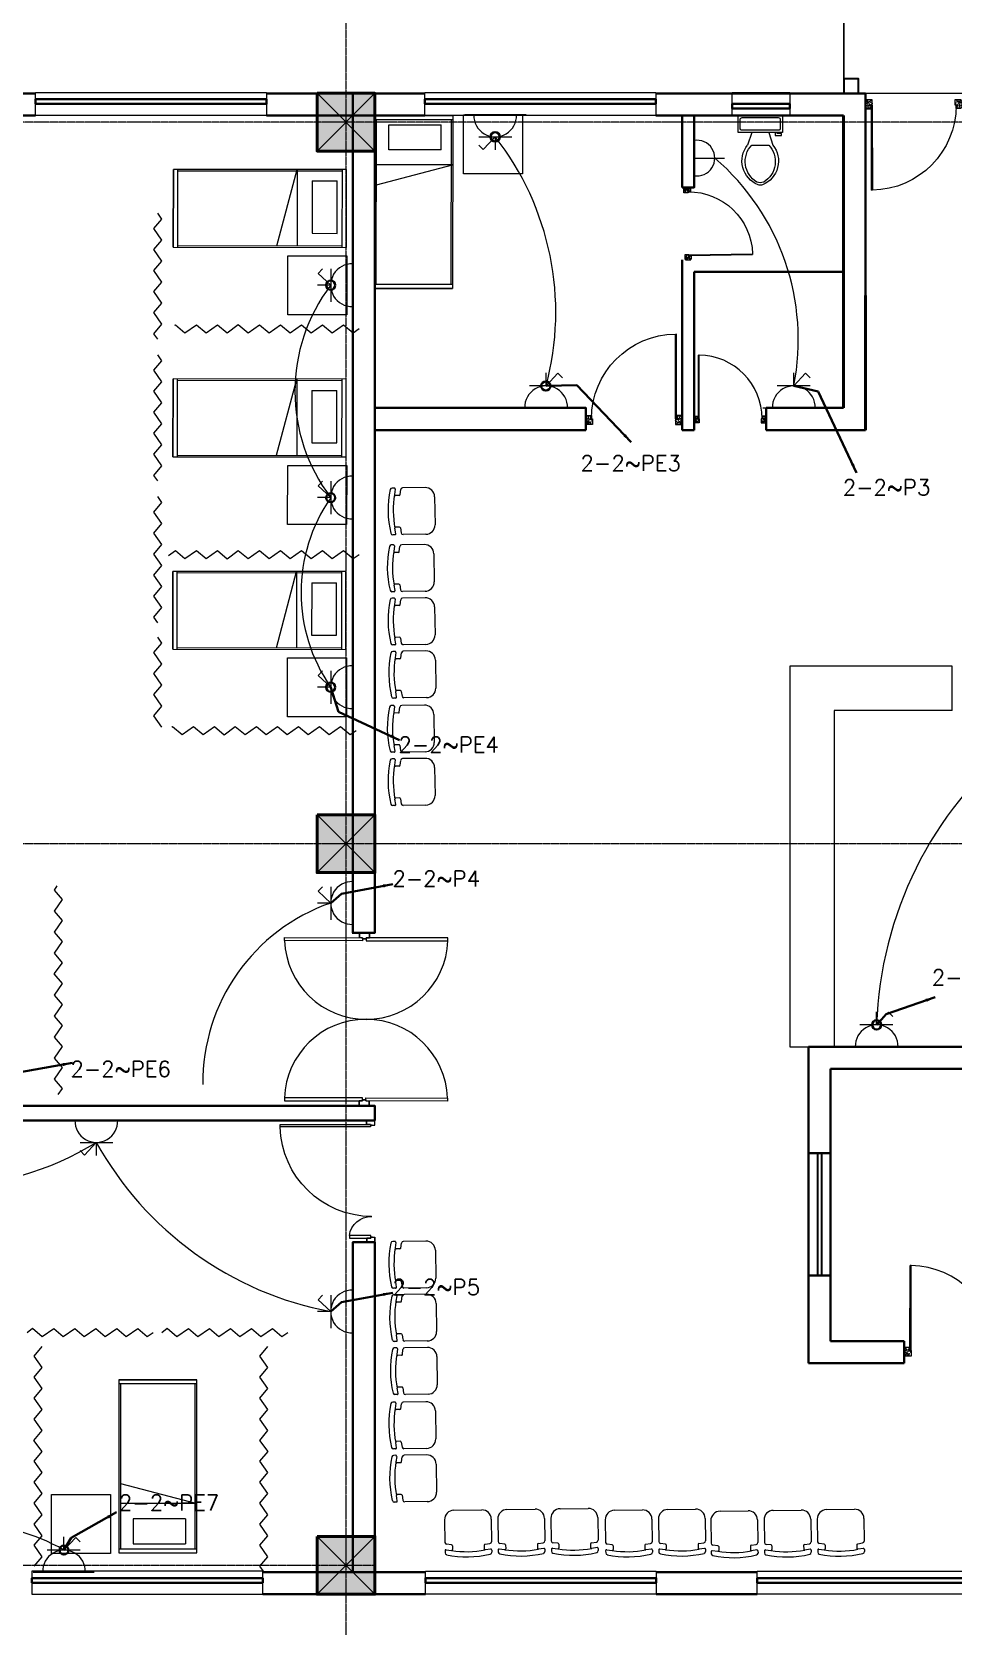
# Model space of a CAD drawing. Header units: millimetres. Extents: x 2402294 to 3337895, y 3394997 to 3969149.
# Drawn here: x 2567905 to 2577479, y 3828015 to 3844585 of the extents above; entities that cross this region are included whole.
import ezdxf

# ---------------------------------------------------------------- set-up
doc = ezdxf.new("R2010")
doc.units = ezdxf.units.MM
doc.header["$MEASUREMENT"] = 0
doc.linetypes.add('CENTER', pattern=[2, 1.25, -0.25, 0.25, -0.25])
doc.linetypes.add('DASHED', pattern=[0.75, 0.5, -0.25])
for name, color, linetype, lineweight in [('5 A power', 220, 'Continuous', 9), ('centreline', 52, 'CENTER', 5), ('Column-0.5', 14, 'Continuous', 50), ('Dimension- 0.15', 114, 'Continuous', 15), ('Dimension-137.5', 86, 'Continuous', 13), ('door', 41, 'Continuous', 5), ('Door Opening-0.09', 253, 'Continuous', 9), ('Frame-0.3', 24, 'Continuous', 30), ('Furniture Hospital-0.09', 44, 'Continuous', 9), ('Hatch', 9, 'Continuous', 9), ('hidden lines', 205, 'DASHED', 5), ('Metal  workt-0.2', 13, 'Continuous', 20), ('Power Sockets City supply', 141, 'Continuous', 13), ('Sill Level', 140, 'Continuous', 20), ('stairs', 6, 'Continuous', 25), ('WALL 0.2', 7, 'Continuous', 20), ('wall 0.4', 7, 'Continuous', 40), ('Wall-0.5', 7, 'Continuous', 50), ('WINDOW', 152, 'Continuous', 30), ('Windows Plan', 152, 'Continuous', 35)]:
    doc.layers.add(name, color=color, linetype=linetype, lineweight=lineweight)
doc.layers.add('power socket Generator', color=210, linetype='CENTER')
doc.layers.add('Wires', color=1, linetype='Continuous')
doc.styles.add('romans', font='romans.shx')
doc.styles.get("Standard").update_dxf_attribs({"font": 'arial.ttf'})
doc.linetypes.add('ZIGZAG', pattern='A,0.0001,-0.2,[131,ltypeshp.shx,S=0.2,R=0,X=-0.2,Y=0],-0.4,[131,ltypeshp.shx,S=0.2,R=180,X=0.2,Y=0],-0.2', length=0.8001)
doc.dimstyles.get("Standard").update_dxf_attribs({"dimtxt": 500, "dimasz": 100, "dimexe": 100, "dimexo": 200, "dimgap": 0.09, "dimtad": 0, "dimtoh": 1, "dimdec": 0, "dimzin": 0, "dimdsep": 46, "dimtxsty": 'Standard', "dimblk": 'DOT', "dimcen": 0, "dimclrd": 256, "dimclre": 256, "dimclrt": 256, "dimadec": 0, "dimazin": 0, "dimtfac": 1, "dimtdec": 0, "dimtofl": 0, "dimtmove": 0, "dimatfit": 3, "dimfxl": 1, "dimtolj": 1, "dimtzin": 0, "dimlwd": -1, "dimlwe": -1, "dimarcsym": 1})

# ---------------------------------------------------------------- blocks, each defined once
blk = doc.blocks.new('2ft column')
at = {"layer": 'Hatch', "ltscale": 5}
h = blk.add_hatch(color=256, dxfattribs=at)
h.dxf.hatch_style = 1
h.paths.add_polyline_path([(2207385, 4176559), (2207985, 4176559), (2207985, 4175959), (2207385, 4175959)])
at = {"layer": 'Column-0.5', "ltscale": 5}
blk.add_lwpolyline([(2207385, 4176559), (2207985, 4176559), (2207985, 4175959), (2207385, 4175959)], close=True, dxfattribs=at)
at = {"layer": 'Defpoints', "ltscale": 5}
for points in [[(2207985, 4176559), (2207385, 4175959)], [(2207985, 4175959), (2207385, 4176559)]]:
    blk.add_lwpolyline(points, dxfattribs=at)
blk = doc.blocks.new('sems')
at = {"layer": 'Dimension- 0.15', "ltscale": 5}
h = blk.add_hatch(dxfattribs=at)
h.set_pattern_fill('ANSI31', color=256, scale=25.555556)
h.set_pattern_definition([(45, (55035.0093, 4945698.8337), (-2.258813329, 2.258813329), [])])
h.paths.add_polyline_path([(2173550, 4150430), (2173550, 4150489), (2173491, 4150489, 0.414214)])
h.paths.add_polyline_path([(2173550, 4150430, 0.414214), (2173609, 4150489), (2173550, 4150489)])
h.paths.add_polyline_path([(2173550, 4150489), (2173609, 4150489, 0.414214), (2173550, 4150548)])
h.paths.add_polyline_path([(2173491, 4150489), (2173550, 4150489), (2173550, 4150548, 0.414214)])
for p, q in [((2174664, 4150546), (2174664, 4150431)), ((2174894, 4150489), (2174664, 4150546)), ((2174664, 4150431), (2174894, 4150489))]:
    blk.add_line(p, q, dxfattribs=at)
blk.add_lwpolyline([(2174664, 4150489), (2173550, 4150489)], dxfattribs=at)
blk.add_circle((2173550, 4150489), 59.1, dxfattribs=at)
blk.add_solid([(2174664, 4150546), (2174894, 4150489), (2174664, 4150431)], dxfattribs=at)
at = {"layer": 'Dimension-137.5', "ltscale": 5}
blk.add_line((2174664, 4150489), (2174894, 4150489), dxfattribs=at)
at = {"layer": 'Frame-0.3'}
for points in [[(2174450, 4151281), (2174450, 4151131), (2174600, 4151131), (2174600, 4151281)], [(2177075, 4151281), (2177075, 4151131), (2177225, 4151131), (2177225, 4151281)], [(2179700, 4151281), (2179700, 4151131), (2179850, 4151131), (2179850, 4151281)], [(2174450, 4148681), (2174450, 4148531), (2174600, 4148531), (2174600, 4148681)], [(2177075, 4148531), (2177075, 4148681), (2177225, 4148681), (2177225, 4148531)], [(2179700, 4148531), (2179700, 4148681), (2179850, 4148681), (2179850, 4148531)]]:
    blk.add_lwpolyline(points, close=True, dxfattribs=at)
at = {"layer": 'Metal  workt-0.2', "ltscale": 5}
for p, q in [((2174600, 4151281), (2179700, 4151281)), ((2175775, 4151131), (2175775, 4149956)), ((2176050, 4151131), (2176050, 4149956)), ((2176325, 4151131), (2176325, 4149956)), ((2176600, 4151131), (2176600, 4149956)), ((2176875, 4151131), (2176875, 4149956)), ((2177150, 4151131), (2177150, 4149956)), ((2177425, 4151131), (2177425, 4149956)), ((2177700, 4151131), (2177700, 4149956)), ((2177975, 4151131), (2177975, 4149956)), ((2178250, 4151131), (2178250, 4149956)), ((2178525, 4151131), (2178525, 4149956)), ((2179700, 4148681), (2179700, 4151131)), ((2175775, 4149856), (2175775, 4148681)), ((2176050, 4149856), (2176050, 4148681)), ((2176325, 4149856), (2176325, 4148681)), ((2176600, 4149856), (2176600, 4148681)), ((2176875, 4149856), (2176875, 4148681)), ((2177150, 4149856), (2177150, 4148681)), ((2177425, 4149856), (2177425, 4148681)), ((2177700, 4149856), (2177700, 4148681)), ((2177975, 4149856), (2177975, 4148681)), ((2178250, 4149856), (2178250, 4148681)), ((2178525, 4149856), (2178525, 4148681)), ((2175775, 4148531), (2174600, 4148531))]:
    blk.add_line(p, q, dxfattribs=at)
at = {"layer": 'Metal  workt-0.2'}
for points in [[(2177075, 4148531), (2179850, 4148531), (2179850, 4151131), (2174450, 4151131), (2174450, 4148531), (2174600, 4148531)], [(2179700, 4151131), (2174600, 4151131)], [(2174450, 4149851), (2173550, 4149847)], [(2179700, 4148681), (2175775, 4148681), (2175775, 4148531), (2176745, 4148531)]]:
    blk.add_lwpolyline(points, dxfattribs=at)
for points in [[(2175775, 4149956), (2175775, 4149856), (2178525, 4149856), (2178525, 4149956)], [(2175825, 4149906), (2175825, 4149906), (2178475, 4149906), (2178475, 4149906)]]:
    blk.add_lwpolyline(points, close=True, dxfattribs=at)
at = {"layer": 'stairs', "ltscale": 5}
for p, q in [((2174450, 4151281), (2174450, 4148531)), ((2173850, 4151131), (2173850, 4149848)), ((2174150, 4151131), (2174150, 4149849))]:
    blk.add_line(p, q, dxfattribs=at)
for points in [[(2173550, 4149847), (2173550, 4151131)], [(2174450, 4151131), (2173550, 4151131)]]:
    blk.add_lwpolyline(points, dxfattribs=at)
blk = doc.blocks.new('d1')
at = {"layer": 'door'}
for p, q in [((2442.75, 10745.72), (2408.32, 10745.72)), ((2442.75, 10746.15), (2408.33, 10746.15)), ((2408.33, 10746.15), (2408.33, 10745.72))]:
    blk.add_line(p, q, dxfattribs=at)
at = {"layer": 'door', "ltscale": 80}
for points in [[(2445, 10779.7), (2445, 10781.99), (2444.56, 10781.99), (2444.56, 10782.43), (2441.8, 10782.43), (2441.8, 10781.99), (2441.36, 10781.99), (2441.36, 10780.14), (2442.75, 10780.14), (2442.75, 10779.7)], [(2445, 10746.15), (2445, 10743.87), (2444.56, 10743.87), (2444.56, 10743.43), (2441.8, 10743.43), (2441.8, 10743.87), (2441.36, 10743.87), (2441.36, 10745.72), (2442.75, 10745.72), (2442.75, 10746.15)]]:
    blk.add_lwpolyline(points, close=True, dxfattribs=at)
at = {"layer": 'Door Opening-0.09', "ltscale": 80}
blk.add_arc((2442.75, 10745.72), 34.42, 90, 179.27403, dxfattribs=at)
at = {"layer": 'hidden lines'}
for centre, radius, start, end in [((2441.64, 10791.37), 9.82, 268.39858, 287.31577), ((2441.38, 10784.76), 4.22, 269.78991, 318.96751), ((2444.33, 10781.34), 2.81, 166.46517, 205.18019), ((2445.01, 10781.68), 2.48, 162.46714, 233.24176), ((2441.57, 10782.05), 3, 308.46813, 358.9527), ((2445.46, 10782.07), 1.81, 168.64751, 255.23191), ((2441.64, 10734.49), 9.82, 72.68423, 91.60142), ((2441.38, 10741.1), 4.22, 41.03249, 90.21009), ((2444.33, 10744.52), 2.81, 154.81981, 193.53483), ((2445.01, 10744.18), 2.48, 126.75824, 197.53286), ((2441.57, 10743.81), 3, 1.0473, 51.53187), ((2445.46, 10743.79), 1.81, 104.76809, 191.35249)]:
    blk.add_arc(centre, radius, start, end, dxfattribs=at)
blk = doc.blocks.new('Toilet - top')
at = {"layer": 'Furniture Hospital-0.09'}
for p, q in [((9.5, -6), (9.5, -2)), ((-10, -8.5), (-8, -8.5)), ((-10, -9.5), (-10, -8.5)), ((-7, -9.5), (-10, -9.5)), ((-8, -8.5), (-8, -8)), ((-7, -8), (-7, -9.5)), ((-4, -8), (-6, -14)), ((4, -14), (-4, -14)), ((4, -8), (6, -14))]:
    blk.add_line(p, q, dxfattribs=at)
blk.add_lwpolyline([(10.5, -8), (10.5, 0), (-10.5, 0), (-10.5, -8)], close=True, dxfattribs=at)
for points in [[(-9.5, -2), (-9.5, -6)], [(8.5, -1), (-8.5, -1)], [(-8.5, -7), (8.5, -7)]]:
    blk.add_lwpolyline(points, dxfattribs=at)
for centre, radius, start, end in [((-8.62, -1.88), 0.884, 81.8699, 188.1301), ((-8.62, -6.12), 0.884, 171.8699, 278.1301), ((8.62, -1.88), 0.884, 351.8699, 98.1301), ((8.62, -6.12), 0.884, 261.8699, 8.1301), ((3.52, -21.58), 12.17, 141.46911, 247.97143), ((4.2, -21.82), 11.33, 136.36773, 238.94682), ((-3.52, -21.58), 12.17, 292.02843, 38.53071), ((-4.2, -21.82), 11.33, 301.05301, 43.63209), ((0, -27.88), 4, 245.73182, 294.26817), ((0, -29), 4, 254.86053, 285.13947)]:
    blk.add_arc(centre, radius, start, end, dxfattribs=at)
blk = doc.blocks.new('BED')
at = {"layer": 'Furniture Hospital-0.09'}
for p, q in [((-2.12, 0.475), (-2.12, -0.475)), ((-2.12, -0.475), (-2.12, 0.475)), ((-0.008, 0.475), (-2.12, 0.475)), ((-2.07, 0.475), (-2.07, -0.475)), ((-0.058, 0.455), (-2.07, 0.455)), ((-0.855, -0.455), (-0.61, 0.475)), ((-0.61, 0.475), (-0.61, -0.455)), ((-0.058, -0.475), (-0.058, 0.475)), ((-0.008, -0.475), (-0.008, 0.475)), ((-0.425, 0.336), (-0.426, -0.303)), ((-0.425, 0.336), (-0.121, 0.336)), ((-0.121, -0.303), (-0.121, 0.336)), ((-0.426, -0.303), (-0.121, -0.303)), ((-2.12, -0.475), (-0.008, -0.475)), ((-2.07, -0.455), (-0.058, -0.455))]:
    blk.add_line(p, q, dxfattribs=at)
blk = doc.blocks.new("door 5'")
at = {"layer": 'door', "ltscale": 1000}
for points in [[(2177525, 4317078), (2177525, 4317062), (2177516, 4317062), (2177516, 4317020), (2177473, 4317020), (2177474, 4317105)], [(2177525, 4317062), (2177525, 4317105), (2177474, 4317105), (2177473, 4317020)], [(2177474, 4317105), (2177516, 4317105)], [(2178689, 4317076), (2178689, 4317060), (2178697, 4317060), (2178697, 4317018), (2178740, 4317018), (2178740, 4317104)], [(2178689, 4317060), (2178689, 4317104), (2178740, 4317104), (2178740, 4317018)], [(2177473, 4317020), (2177516, 4317020)], [(2178697, 4316120), (2178697, 4317060), (2178671, 4317060), (2178671, 4316120), (2178697, 4316120)], [(2178740, 4317018), (2178697, 4317018)]]:
    blk.add_lwpolyline(points, dxfattribs=at)
blk.add_lwpolyline([(2177516, 4316839), (2177516, 4317062), (2177543, 4317062), (2177543, 4316839)], close=True, dxfattribs=at)
at = {"layer": 'Door Opening-0.09', "ltscale": 1000}
for centre, radius, start, end in [((2177516, 4317062), 224, 276.6944, 2.344), ((2178697, 4317076), 957, 180.3416, 268.4244)]:
    blk.add_arc(centre, radius, start, end, dxfattribs=at)
at = {"layer": 'WINDOW', "ltscale": 5}
blk.add_line((2177474, 4317104), (2177474, 4317104), dxfattribs=at)
blk = doc.blocks.new('MAIN DOOR')
at = {"layer": 'door', "ltscale": 1000}
for points in [[(2313.47, 188.53), (2347.4, 188.53), (2347.4, 187.28), (2313.47, 187.28)], [(2381.32, 188.53), (2348.88, 188.53), (2348.88, 187.28), (2381.32, 187.28)]]:
    blk.add_lwpolyline(points, close=True, dxfattribs=at)
for points in [[(2346.08, 190.6), (2346.08, 188.53)], [(2348.88, 188.12), (2347.4, 188.12), (2347.4, 188.53), (2346.08, 188.53), (2346.08, 190.6), (2350.2, 190.6)], [(2347.4, 188.12), (2348.88, 188.12), (2348.88, 188.53), (2350.2, 188.53), (2350.2, 190.6), (2346.08, 190.6)], [(2350.2, 190.6), (2350.2, 188.53)], [(2313.41, 120.66), (2347.33, 120.66), (2347.33, 121.91), (2313.41, 121.91), (2313.41, 120.66)], [(2348.82, 121.07), (2347.33, 121.07), (2347.33, 120.66), (2346.01, 120.66), (2346.01, 118.6), (2350.14, 118.6)], [(2347.33, 121.07), (2348.82, 121.07), (2348.82, 120.66), (2350.14, 120.66), (2350.14, 118.6), (2346.01, 118.6)], [(2346.01, 118.6), (2346.01, 120.66)], [(2381.26, 120.66), (2348.82, 120.66), (2348.82, 121.91), (2381.26, 121.91), (2381.26, 120.66)], [(2350.14, 118.6), (2350.14, 120.66)]]:
    blk.add_lwpolyline(points, dxfattribs=at)
at = {"layer": 'Door Opening-0.09', "ltscale": 1000}
for centre, radius, start, end in [((2347.4, 188.53), 33.94, 182.11678, 357.88255), ((2347.33, 120.66), 33.95, 2.11669, 177.88264)]:
    blk.add_arc(centre, radius, start, end, dxfattribs=at)
at = {"layer": 'WINDOW', "ltscale": 5}
blk.add_line((2350.14, 190.6), (2350.14, 190.6), dxfattribs=at)
blk = doc.blocks.new('BCHAIR')
at = {"layer": 'Furniture Hospital-0.09'}
for p, q in [((-0.15, 0), (0.15, 0)), ((-0.25, -0.1), (-0.25, -0.342)), ((0.25, -0.1), (0.25, -0.342)), ((-0.25, -0.431), (-0.25, -0.454)), ((-0.239, -0.421), (-0.181, -0.429)), ((-0.179, -0.369), (-0.232, -0.362)), ((-0.17, -0.379), (-0.17, -0.419)), ((0.17, -0.379), (0.17, -0.419)), ((0.179, -0.369), (0.232, -0.362)), ((0.239, -0.421), (0.181, -0.429)), ((0.25, -0.431), (0.25, -0.454))]:
    blk.add_line(p, q, dxfattribs=at)
for centre, radius, start, end in [((-0.15, -0.1), 0.1, 90, 180), ((0.15, -0.1), 0.1, 360, 90), ((-0.23, -0.342), 0.02, 180, 262.875), ((-0.24, -0.431), 0.01, 82.875, 180), ((-0.23, -0.454), 0.02, 180, 257.4986), ((0, 0.583), 1.083, 257.4986, 282.5014), ((-0.18, -0.419), 0.01, 262.875, 0), ((0, 0.594), 1.039, 259.9886, 280.0345), ((-0.18, -0.379), 0.01, 0, 82.875), ((0.18, -0.379), 0.01, 97.125, 180), ((0.18, -0.419), 0.01, 180, 277.125), ((0.23, -0.342), 0.02, 277.125, 360), ((0.23, -0.454), 0.02, 282.5014, 0), ((0.24, -0.431), 0.01, 0, 97.125)]:
    blk.add_arc(centre, radius, start, end, dxfattribs=at)
blk = doc.blocks.new('w1')
at = {"layer": 'Sill Level'}
blk.add_lwpolyline([(2460641, 3827503), (2460641, 3825103), (2460401, 3825103), (2460401, 3827503)], close=True, dxfattribs=at)
at = {"layer": 'Windows Plan'}
blk.add_lwpolyline([(2460521, 3825103), (2460521, 3827503), (2460473, 3827503), (2460473, 3825103)], close=True, dxfattribs=at)
blk = doc.blocks.new('v2')
at = {"layer": 'Sill Level'}
blk.add_lwpolyline([(2448277, 3818910), (2448877, 3818910), (2448877, 3818670), (2448277, 3818670)], close=True, dxfattribs=at)
at = {"layer": 'Windows Plan'}
blk.add_lwpolyline([(2448877, 3818790), (2448277, 3818790), (2448277, 3818743), (2448877, 3818743)], close=True, dxfattribs=at)
blk = doc.blocks.new('15A N soc')
at = {"layer": 'Power Sockets City supply', "color": 244, "lineweight": 13, "true_color": 0x991b1e}
for p, q in [((52222.5612, 99516.2064), (52222.5611, 99516.2603)), ((52222.5612, 99516.2064), (52222.6099, 99516.2585)), ((52222.6099, 99516.2585), (52222.6282, 99516.2401)), ((52222.6282, 99516.2064), (52222.4926, 99516.2064)), ((52222.4338, 99516.1156), (52222.6863, 99516.1156))]:
    blk.add_line(p, q, dxfattribs=at)
blk.add_arc((52222.5612, 99516.1182), 0.0881, 358.32, 181.68, dxfattribs=at)
blk = doc.blocks.new('5A soc')
at = {"layer": '5 A power', "lineweight": 18}
for p, q in [((895571.9, -137969.1), (895571.9, -137872.1)), ((895476.6, -137969.1), (895667.1, -137969.1))]:
    blk.add_line(p, q, dxfattribs=at)
blk.add_arc((895571.9, -137960.1), 57.1, 350.9122, 189.0878, dxfattribs=at)
blk = doc.blocks.new('_Dot')
at = {"color": 0, "linetype": 'ByBlock', "lineweight": -2}
blk.add_line((-0.5, 0), (-1, 0), dxfattribs=at)
at = {"color": 0, "linetype": 'ByBlock', "lineweight": -3, "const_width": 0.5}
blk.add_lwpolyline([(-0.25, 0, 1), (0.25, 0, 1)], format="xyb", close=True, dxfattribs=at)

msp = doc.modelspace()

# ---------------------------------------------------------------- linework, layer by layer
at = {"layer": 'centreline', "ltscale": 5}
for p, q in [((2571168.8, 3851404.3), (2571168.8, 3820058.5)), ((2571168.8, 3851404.3), (2571168.8, 3820058.5)), ((2604746, 3843646.2), (2560402.6, 3843646.2)), ((2604746, 3843646.2), (2560402.6, 3843646.2)), ((2604746, 3836146.2), (2560402.6, 3836146.2)), ((2604746, 3836146.2), (2560402.6, 3836146.2)), ((2570278.9, 3828646.2), (2559802.6, 3828646.2)), ((2571468.8, 3828646.2), (2570278.9, 3828646.2)), ((2571468.8, 3828646.2), (2570278.9, 3828646.2)), ((2571468.8, 3828646.2), (2570278.9, 3828646.2)), ((2571468.8, 3828646.2), (2570278.9, 3828646.2))]:
    msp.add_line(p, q, dxfattribs=at)
at = {"layer": 'Furniture Hospital-0.09'}
for p, q in [((2577468.8, 3837991.2), (2575782.6, 3837991.2)), ((2575782.6, 3837991.2), (2575782.6, 3834035.7)), ((2577468.8, 3837531.2), (2577468.8, 3837991.2)), ((2577468.8, 3837531.2), (2576242.6, 3837531.2)), ((2576242.6, 3837531.2), (2576242.6, 3834035.7)), ((2575782.6, 3834035.7), (2578368.8, 3834035.7))]:
    msp.add_line(p, q, dxfattribs=at)
for points in [[(2572388.6, 3843721.6), (2573002, 3843721.6), (2573002, 3843108.3), (2572388.6, 3843108.3)], [(2570565.4, 3841643.2), (2570566.1, 3842256.6), (2571179.5, 3842255.8), (2571178.7, 3841642.5)], [(2570562.6, 3839465.2), (2570563.4, 3840078.6), (2571176.7, 3840077.8), (2571176, 3839464.5)], [(2570560.1, 3837465.2), (2570560.9, 3838078.6), (2571174.2, 3838077.8), (2571173.4, 3837464.5)], [(2568107.7, 3829381.4), (2568721, 3829381.4), (2568721, 3828768.1), (2568107.7, 3828768.1)]]:
    msp.add_lwpolyline(points, close=True, dxfattribs=at)
at = {"layer": 'WALL 0.2', "ltscale": 5}
for points in [[(2575974.2, 3832930.3), (2575974.2, 3831657.9)], [(2576204.2, 3831657.9), (2576204.2, 3832930.3)]]:
    msp.add_lwpolyline(points, dxfattribs=at)
at = {"layer": 'wall 0.4', "ltscale": 5}
for p, q in [((2566893.8, 3843946.2), (2567943.8, 3843946.2)), ((2570343.8, 3843946.2), (2571987.6, 3843946.2)), ((2574387.6, 3843946.2), (2576568.8, 3843946.2)), ((2576568.8, 3841126.2), (2576568.8, 3843946.2)), ((2566893.8, 3843716.2), (2567943.8, 3843716.2)), ((2570343.8, 3843716.2), (2571987.6, 3843716.2)), ((2574387.6, 3843716.2), (2576338.8, 3843716.2)), ((2574662.2, 3843716.2), (2574662.2, 3842966.2)), ((2574787.2, 3843716.2), (2574787.2, 3842966.2)), ((2574787.2, 3842966.2), (2574662.2, 3842966.2)), ((2576338.8, 3842091.2), (2574787.2, 3842091.2)), ((2574787.2, 3842091.2), (2574787.2, 3840446.2)), ((2575537.1, 3840676.2), (2576338.8, 3840676.2)), ((2575537.1, 3840676.2), (2575537.1, 3840446.2)), ((2573662.2, 3840446.2), (2571468.8, 3840446.2)), ((2574787.2, 3840446.2), (2574662.2, 3840446.2)), ((2576568.8, 3840446.2), (2575537.1, 3840446.2)), ((2575974.2, 3834035.7), (2578738.8, 3834035.7)), ((2575974.2, 3830746.2), (2575974.2, 3834035.7)), ((2576204.2, 3833805.7), (2578738.8, 3833805.7)), ((2576204.2, 3830976.2), (2576204.2, 3833805.7)), ((2576971.5, 3830976.2), (2576204.2, 3830976.2)), ((2576971.5, 3830976.2), (2576971.5, 3830746.2)), ((2576971.5, 3830746.2), (2575974.2, 3830746.2)), ((2570304.7, 3828576.2), (2571993.8, 3828576.2)), ((2574393.8, 3828576.2), (2575443.8, 3828576.2)), ((2570304.7, 3828346.2), (2571993.8, 3828346.2)), ((2574393.8, 3828346.2), (2575443.8, 3828346.2))]:
    msp.add_line(p, q, dxfattribs=at)
for points in [[(2571468.8, 3843646.2), (2571468.8, 3835221.7), (2571238.8, 3835221.7), (2571238.8, 3843946.2)], [(2574662.2, 3840446.2), (2574662.2, 3842216.2)], [(2573662.2, 3840445.9), (2573662.2, 3840676.2), (2571468.8, 3840676.2)], [(2563585.5, 3833421.7), (2571468.8, 3833421.7), (2571468.8, 3833271.7)], [(2563585.5, 3833271.7), (2571468.8, 3833271.7)], [(2576204.2, 3832930.3), (2575974.2, 3832930.3)], [(2571238.8, 3828576.2), (2571238.8, 3832005.2), (2571471.8, 3832005.2)], [(2571468.8, 3832005.2), (2571468.8, 3828576.2)], [(2576204.2, 3831657.9), (2575974.2, 3831657.9)]]:
    msp.add_lwpolyline(points, dxfattribs=at)
at = {"layer": 'wall 0.4', "color": 3, "ltscale": 5}
for centre in [(2572719, 3843493.7), (2571009.9, 3841952.1), (2573246.4, 3840905.1), (2571009.9, 3839743.4), (2571009.9, 3837774.1), (2576684, 3834264.7), (2568238, 3828805.1)]:
    msp.add_circle(centre, 47.6, dxfattribs=at)
at = {"layer": 'Wall-0.5', "ltscale": 5}
for p, q in [((2576338.8, 3843716.2), (2576338.8, 3840676.2)), ((2576568.8, 3841846.2), (2576568.8, 3840446.2))]:
    msp.add_line(p, q, dxfattribs=at)
at = {"layer": 'WINDOW', "linetype": 'ZIGZAG', "lineweight": 20, "ltscale": 0.5}
for points in [[(2569213, 3841390), (2569170.6, 3841445.9), (2569255.6, 3841546.9), (2569172.7, 3841666.7), (2569255.6, 3841765.2), (2569172.7, 3841885), (2569255.6, 3841983.6), (2569172.7, 3842103.4), (2569255.6, 3842202), (2569172.7, 3842321.8), (2569255.6, 3842420.4), (2569172.7, 3842540.2), (2569255.6, 3842638.8), (2569213, 3842700.3)], [(2569388.8, 3841535.7), (2569397.2, 3841541.5), (2569495.8, 3841458.5), (2569615.6, 3841541.5), (2569714.2, 3841458.5), (2569834, 3841541.5), (2569935.1, 3841456.4), (2570049.9, 3841543.5), (2570150.9, 3841458.5), (2570270.7, 3841541.5), (2570369.3, 3841458.5), (2570489.1, 3841541.5), (2570587.7, 3841458.5), (2570707.5, 3841541.5), (2570806.1, 3841458.5), (2570925.9, 3841541.5), (2571024.5, 3841458.5), (2571144.3, 3841541.5), (2571242.9, 3841458.5), (2571304.4, 3841501.1)], [(2569213, 3839917.5), (2569170.6, 3839973.4), (2569255.6, 3840074.4), (2569172.7, 3840194.2), (2569255.6, 3840292.7), (2569172.7, 3840412.5), (2569255.6, 3840511.1), (2569172.7, 3840630.9), (2569255.6, 3840729.5), (2569172.7, 3840849.3), (2569255.6, 3840947.9), (2569172.7, 3841067.7), (2569255.6, 3841166.3), (2569213, 3841227.8)], [(2569213, 3838444), (2569170.6, 3838499.9), (2569255.6, 3838600.9), (2569172.7, 3838720.7), (2569255.6, 3838819.2), (2569172.7, 3838939), (2569255.6, 3839037.6), (2569172.7, 3839157.4), (2569255.6, 3839256), (2569172.7, 3839375.8), (2569255.6, 3839474.4), (2569172.7, 3839594.2), (2569255.6, 3839692.8), (2569213, 3839754.3)], [(2569324.9, 3839143.5), (2569397.2, 3839193.5), (2569495.8, 3839110.6), (2569615.6, 3839193.5), (2569714.2, 3839110.6), (2569834, 3839193.5), (2569935.1, 3839108.4), (2570049.9, 3839195.6), (2570150.9, 3839110.6), (2570270.7, 3839193.5), (2570369.3, 3839110.6), (2570489.1, 3839193.5), (2570587.7, 3839110.6), (2570707.5, 3839193.5), (2570806.1, 3839110.6), (2570925.9, 3839193.5), (2571024.5, 3839110.6), (2571144.3, 3839193.5), (2571242.9, 3839110.6), (2571304.4, 3839153.2)], [(2569255.6, 3837357.9), (2569172.7, 3837477.7), (2569255.6, 3837576.3), (2569172.7, 3837696.1), (2569255.6, 3837794.7), (2569172.7, 3837914.5), (2569255.6, 3838013.1), (2569172.7, 3838132.9), (2569255.6, 3838231.4), (2569213, 3838292.9)], [(2569357.8, 3837357.7), (2569366.2, 3837363.5), (2569464.8, 3837280.5), (2569584.6, 3837363.5), (2569683.2, 3837280.5), (2569803, 3837363.5), (2569904.1, 3837278.4), (2570019, 3837365.5), (2570120, 3837280.5), (2570239.8, 3837363.5), (2570338.4, 3837280.5), (2570458.2, 3837363.5), (2570556.7, 3837280.5), (2570676.5, 3837363.5), (2570775.1, 3837280.5), (2570894.9, 3837363.5), (2570993.5, 3837280.5), (2571113.3, 3837363.5), (2571211.9, 3837280.5), (2571273.4, 3837323.1)], [(2568164.3, 3835708), (2568134.8, 3835665.5), (2568217.8, 3835566.9), (2568134.8, 3835447.1), (2568217.8, 3835348.5), (2568134.8, 3835228.7), (2568217.8, 3835130.1), (2568134.8, 3835010.3), (2568219.9, 3834909.2), (2568132.8, 3834794.3), (2568217.8, 3834693.3), (2568134.8, 3834573.5), (2568217.8, 3834475), (2568134.8, 3834355.1), (2568217.8, 3834256.6), (2568134.8, 3834136.8), (2568217.8, 3834038.2), (2568134.8, 3833918.4), (2568217.8, 3833819.8), (2568134.8, 3833700), (2568217.8, 3833601.4), (2568175.2, 3833539.9)], [(2567855.2, 3831068.1), (2567911.1, 3831110.5), (2568012.1, 3831025.5), (2568131.9, 3831108.5), (2568230.5, 3831025.5), (2568350.3, 3831108.5), (2568448.9, 3831025.5), (2568568.7, 3831108.5), (2568667.3, 3831025.5), (2568787.1, 3831108.5), (2568885.6, 3831025.5), (2569005.4, 3831108.5), (2569104, 3831025.5), (2569165.5, 3831068.1)], [(2569254.7, 3831068.1), (2569310.6, 3831110.5), (2569411.6, 3831025.5), (2569531.4, 3831108.5), (2569630, 3831025.5), (2569749.8, 3831108.5), (2569848.4, 3831025.5), (2569968.2, 3831108.5), (2570066.8, 3831025.5), (2570186.6, 3831108.5), (2570285.1, 3831025.5), (2570404.9, 3831108.5), (2570503.5, 3831025.5), (2570565, 3831068.1)], [(2568006.7, 3830920.1), (2567923.8, 3830821.5), (2568006.7, 3830701.7), (2567923.8, 3830603.1), (2568006.7, 3830483.3), (2567923.8, 3830384.7), (2568006.7, 3830264.9), (2567923.8, 3830166.4), (2568006.7, 3830046.6), (2567921.6, 3829945.4), (2568008.8, 3829830.6), (2567923.8, 3829729.6), (2568006.7, 3829609.8), (2567923.8, 3829511.2), (2568006.7, 3829391.4), (2567923.8, 3829292.8), (2568006.7, 3829173), (2567923.8, 3829074.4), (2568006.7, 3828954.6), (2567923.8, 3828856.1), (2568006.7, 3828736.3), (2567923.8, 3828637.7)], [(2570354.7, 3830920.1), (2570271.7, 3830821.5), (2570354.7, 3830701.7), (2570271.7, 3830603.1), (2570354.7, 3830483.3), (2570271.7, 3830384.7), (2570354.7, 3830264.9), (2570271.7, 3830166.4), (2570354.7, 3830046.6), (2570269.6, 3829945.4), (2570356.7, 3829830.6), (2570271.7, 3829729.6), (2570354.7, 3829609.8), (2570271.7, 3829511.2), (2570354.7, 3829391.4), (2570271.7, 3829292.8), (2570354.7, 3829173), (2570271.7, 3829074.4), (2570354.7, 3828954.6), (2570271.7, 3828856.1), (2570354.7, 3828736.3), (2570271.7, 3828637.7), (2570314.3, 3828576.2)], [(2567959.4, 3828586.2), (2567966.4, 3828576.2)]]:
    msp.add_lwpolyline(points, dxfattribs=at)
at = {"layer": 'WINDOW', "ltscale": 5}
for points in [[(2576071.5, 3831657.9), (2576071.5, 3832930.3)], [(2576112.9, 3831657.9), (2576112.9, 3832930.3)]]:
    msp.add_lwpolyline(points, dxfattribs=at)
at = {"layer": 'Wires', "color": 5, "lineweight": 9}
for centre, radius, start, end in [((2570397.8, 3841670.6), 2951.6, 344.96954, 38.14802), ((2572460.2, 3840848.7), 1822.3, 142.73843, 217.26157), ((2572432.5, 3838758.7), 1730.2, 145.31158, 214.68842), ((2580642.1, 3834134.7), 3960.3, 129.18559, 178.11949), ((2567238.9, 3827078.1), 1995.2, 59.95213, 120.04787)]:
    msp.add_arc(centre, radius, start, end, dxfattribs=at)
at = {"layer": 'Wires', "color": 2, "lineweight": 9}
for centre, radius, start, end in [((2573384.2, 3841386.5), 2485.3, 348.83182, 49.3815), ((2571657.6, 3833662.9), 1976.7, 109.12915, 180.54484), ((2566986.9, 3835600.8), 3011.6, 238.14793, 301.85207), ((2571659.5, 3834750.7), 3526.7, 208.96774, 259.3845)]:
    msp.add_arc(centre, radius, start, end, dxfattribs=at)

# ---------------------------------------------------------------- block references
at = {"layer": 'door', "xscale": -1, "rotation": 270}
msp.add_blockref("door 5'", (-1745635, 1654531.5), dxfattribs=at)
at = {"layer": 'Door Opening-0.09'}
for name, p, xscale, yscale, zscale, rotation in [('d1', (2301132.7, 3781027.6), -25.64102998076803, 25.64102998076803, 25.64102998076803, 270.0333351142592), ('d1', (2624581.5, 3636286.1), -19.2307692307673, 19.23076923076723, 19.23076923076723, 0.7978814814005375), ('d1', (2850171.1, 3903036.5), -25.64102998076803, 25.64102998076803, 25.64102998076803, 89.96666488534903), ('d1', (2368182.8, 3887539.7), 19.23076923076723, 19.23076923076723, 19.23076923076723, 270), ('MAIN DOOR', (2630065.5, 3838134.5), 25.0000182071143, 25.0000182071143, 25.0000182071143, 179.9491575826777), ('d1', (2301535.4, 3893673.9), 25.64102998076803, 25.64102998076803, 25.64102998076803, 269.9666648857408)]:
    msp.add_blockref(name, p, dxfattribs=dict(at, xscale=xscale, yscale=yscale, zscale=zscale, rotation=rotation))
at = {"layer": 'Furniture Hospital-0.09'}
for name, p, xscale, yscale, zscale, rotation in [('BED', (2571873.5, 3843722.8), -851.8518518849082, 851.8518518849081, 851.8518518849082, 269.9280295148752), ('Toilet - top', (2575474, 3843716.2), -21.9357505720243, 21.93575057202424, 21.93575057202424, 359.9999975267988), ('BED', (2571180.1, 3842749), 851.8518518849082, 851.8518518849082, 851.8518518849082, 359.9280295146831), ('BED', (2571177.3, 3840571), 851.8518518849082, 851.8518518849082, 851.8518518849082, 359.9280295146831), ('BED', (2571174.8, 3838571), 851.8518518849082, 851.8518518849082, 851.8518518849082, 359.9280295146831), ('BED', (2569214.3, 3828768.1), 851.8518518849082, 851.8518518849082, 851.8518518849082, 270)]:
    msp.add_blockref(name, p, dxfattribs=dict(at, xscale=xscale, yscale=yscale, zscale=zscale, rotation=rotation))
at = {"layer": 'Furniture Hospital-0.09', "color": 8, "linetype": 'Continuous', "xscale": 971.1111111110954, "yscale": 971.1111111110954, "zscale": 971.1111111110954}
for p, rotation in [((2572092, 3839607.4), 270.8219194309884), ((2572084, 3839015.4), 270.8219194309884), ((2572092, 3838462.5), 270.8219194309884), ((2572099.9, 3837909.5), 270.8219194309884), ((2572084, 3837345.8), 270.8219194309884), ((2572092, 3836792.9), 270.8219194309884), ((2572099.8, 3831775.6), 270.8219194309884), ((2572107.8, 3831222.7), 270.8219194309884), ((2572115.7, 3830669.7), 270.8219194309884), ((2572099.8, 3830106), 270.8219194309884), ((2572107.8, 3829553.1), 270.8219194309884), ((2572434.8, 3829220.5), 0.8219194309883305), ((2572987.7, 3829228.4), 0.8219194309883305), ((2573540.7, 3829236.3), 0.8219194309883305), ((2574104.4, 3829220.5), 0.8219194309883305), ((2574657.3, 3829228.4), 0.8219194309883305), ((2575201.9, 3829211.3), 0.8219194309883305), ((2575754.8, 3829219.2), 0.8219194309883305), ((2576307.7, 3829227.1), 0.8219194309883305)]:
    msp.add_blockref('BCHAIR', p, dxfattribs=dict(at, rotation=rotation))
at = {"layer": 'Hatch'}
for p in [(363483.9, -332612.3), (363483.9, -332612.3), (363483.9, -340112.3), (363483.9, -340112.3), (363483.9, -347612.3), (363483.9, -347612.3)]:
    msp.add_blockref('2ft column', p, dxfattribs=at)
at = {"layer": 'power socket Generator', "linetype": 'Continuous', "xscale": 3.253162499517202, "yscale": 3.253162499517202, "zscale": 3.253162499517202, "rotation": 270}
msp.add_blockref('5A soc', (3023623.2, 6756713.8), dxfattribs=at)
at = {"layer": 'Power Sockets City supply', "lineweight": 0, "xscale": 2523.339306174504, "yscale": 2523.339306174504, "zscale": 2523.339306174504}
for p, rotation in [((134347960.4, 254956648.9), 180), ((253684165, -127935495.9), 90), ((253684165, -127937467.3), 90), ((253684165, -127939710.9), 90), ((134343815.4, 254946197.8), 180), ((253684165, -127943956.9), 90)]:
    msp.add_blockref('15A N soc', p, dxfattribs=dict(at, rotation=rotation))
for p in [(-129201992.9, -247272250), (-129199418.9, -247272250), (-129198557.4, -247278890.4), (-129207003.4, -247284350)]:
    msp.add_blockref('15A N soc', p, dxfattribs=at)
at = {"layer": 'wall 0.4'}
for name, p in [('sems', (401893.7, -304584.9)), ('v2', (126904.2, 25045.7))]:
    msp.add_blockref(name, p, dxfattribs=at)
for p, rotation in [((-1257159.1, 6304357.2), 270), ((-1253115.3, 6304357.2), 270), ((-1253109.1, 6288987.2), 270), ((-1249659.1, 6288987.2), 270.0000000002223)]:
    msp.add_blockref('w1', p, dxfattribs=dict(at, rotation=rotation))
at = {"layer": 'wall 0.4', "xscale": -1, "rotation": 90}
msp.add_blockref('w1', (6395407.6, 6288987.2), dxfattribs=at)
at = {"layer": 'Wires', "color": 5, "lineweight": 9, "xscale": 2523.339306174504, "yscale": 2523.339306174504, "zscale": 2523.339306174504, "rotation": 90}
msp.add_blockref('15A N soc', (253684165, -127933289.3), dxfattribs=at)

# ---------------------------------------------------------------- texts
at = {"layer": 'wall 0.4', "color": 5, "ltscale": 5, "style": 'romans'}
for s, p in [('2-2~PE3', (2573606.7, 3840021)), ('2-2~PE4', (2571714.3, 3837095.2)), ('2-2~PE2', (2577257.1, 3834676.5)), ('2-2~PE6', (2568305.5, 3833724.5)), ('2-2~PE7', (2568809.1, 3829216.9))]:
    msp.add_text(s, height=162.3, dxfattribs=at).set_placement(p)
at = {"layer": 'Wires', "color": 2, "lineweight": 9, "style": 'romans'}
for s, p in [('2-2~P3', (2576331, 3839769.5)), ('2-2~P4', (2571651, 3835703.1)), ('2-2~P5', (2571651, 3831457.1))]:
    msp.add_text(s, height=162.3, dxfattribs=at).set_placement(p)

# ---------------------------------------------------------------- leaders
at = {"layer": 'wall 0.4', "ltscale": 5}
for points, override in [([(2574133.5, 3840320.5), (2573567.5, 3840913), (2573248.5, 3840905.1)], {"dimfxl": 500, "dimfxlon": 1}), ([(2576475.9, 3840001.6), (2576074.6, 3840846.2), (2575822.5, 3840905.1)], {"dimgap": 0.09, "dimtad": 0, "dimfxl": 500, "dimfxlon": 1}), ([(2571654.7, 3835726.4), (2571124, 3835626.1), (2571011.9, 3835530.1)], {"dimfxl": 500, "dimfxlon": 1}), ([(2577293.4, 3834551.5), (2576782.8, 3834375.2), (2576685.9, 3834264)], {"dimfxl": 500, "dimfxlon": 1}), ([(2568325.5, 3833869.1), (2567647.4, 3833747.8), (2567536.7, 3833650.3)], {"dimfxl": 500, "dimfxlon": 1}), ([(2571654.7, 3831480.4), (2571124, 3831380.1), (2571011.9, 3831284.1)], {"dimfxl": 500, "dimfxlon": 1}), ([(2568783.4, 3829197.4), (2568313.2, 3828931.7), (2568237.9, 3828804.8)], {"dimfxl": 500, "dimfxlon": 1})]:
    msp.add_leader(points, dimstyle='Standard', override=override, dxfattribs=at)
at = {"layer": 'wall 0.4', "color": 5, "ltscale": 5}
msp.add_leader([(2571725.9, 3837224.5), (2571090.4, 3837516.8), (2571009.9, 3837769.9)], dimstyle='Standard', override={"dimfxl": 500, "dimfxlon": 1}, dxfattribs=at)

doc.saveas('drawing.dxf')
